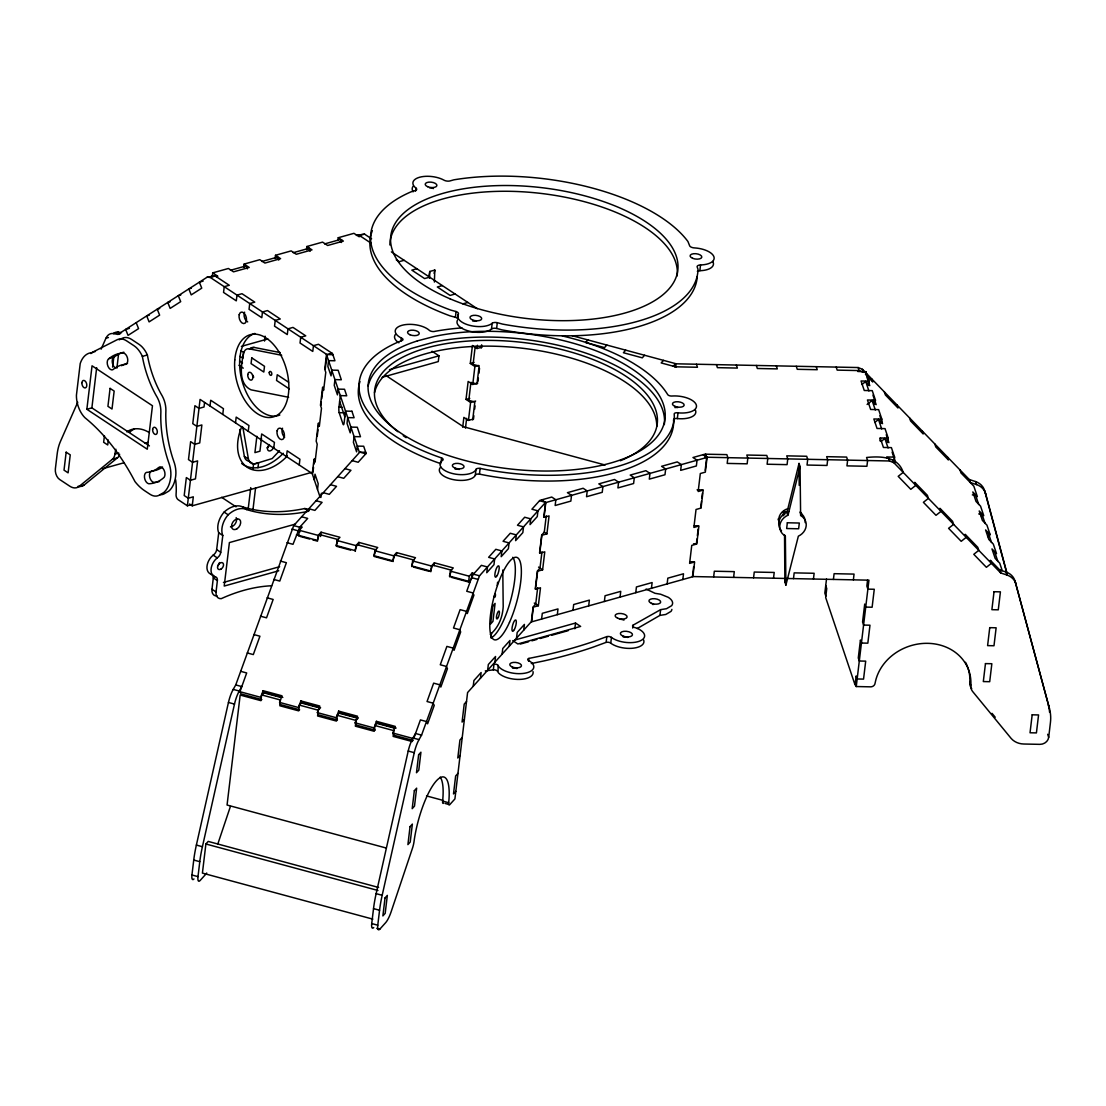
<?xml version="1.0" encoding="UTF-8"?>
<svg xmlns="http://www.w3.org/2000/svg" width="1106" height="1106" viewBox="0 0 1106 1106"><rect width="100%" height="100%" fill="white"/><g stroke="black" fill="none" stroke-linecap="round" stroke-linejoin="round"><path stroke-width="1.5" d="M429.543 278.325L429.792 271.468L434.81 270.058L434.382 282.058M443.672 803.067A4.065 1.106 -74.9 0 1 442.649 801.076L442.704 800.385A48.816 13.286 -74.9 0 0 440.188 777.117M537.668 587.701L535.719 604.042L533.12 606.931L531.364 621.655L467.589 692.55L454.912 798.933L449.713 804.698A4.065 1.106 -74.9 0 1 448.69 802.721L448.76 802.016A48.816 13.286 -74.9 0 0 436.262 780.988A48.816 13.286 -74.9 0 0 414.183 840.449L414.086 841.21A11.378 3.097 -74.9 0 1 412.358 848.565L391.012 912.146A18.29 4.977 -74.9 0 1 385.579 922.75L379.8 929.178L376.773 928.363M971.718 688.596A11.378 9.899 -18.6 0 1 969.768 682.278L969.851 681.517A48.816 42.47 -18.6 0 0 965.524 662.287M1016.055 584.148A16.631 14.461 -18.6 0 0 1006.889 574.996L1000.723 572.963L999.7 569.922L1005.866 571.954A16.631 14.461 -18.6 0 1 1015.045 581.12L1049.428 708.448A47.364 41.212 -18.6 0 1 1050.451 722.384L1048.695 737.329A8.129 7.078 -18.6 0 1 1039.861 744.352L1023.852 744.02A18.29 15.913 -18.6 0 1 1011.188 738.476L972.741 691.637A11.378 9.899 -18.6 0 1 970.792 685.319L970.874 684.559A48.816 42.47 -18.6 0 0 927.837 643.333A48.816 42.47 -18.6 0 0 875.219 682.596L875.053 683.328A4.065 3.539 -18.6 0 1 870.629 686.84L856.251 686.536L855.242 683.508M217.122 595.982A9.705 6.401 -56.5 0 1 211.979 589.263L213.306 577.913A5.627 3.705 -56.5 0 0 212.324 574.65M271.62 585.765A180.43 118.992 -56.5 0 0 221.2 598.678A9.705 6.401 -56.5 0 1 216.057 591.959L217.384 580.609A5.627 3.705 -56.5 0 0 214.979 576.738L210.209 573.834A12.194 8.046 -56.5 0 1 211.149 557.078L213.14 555.143A5.654 3.733 -56.5 0 0 216.665 549.599L218.712 532.802A18.29 12.069 -56.5 0 1 223.841 512.382L224.103 512.106A22.535 14.862 -56.5 0 1 242.656 506.907L247.136 508.193A216.97 143.089 -56.5 0 0 304.648 508.539A17.862 11.779 -56.5 0 1 309.39 510.267M86.862 409.275L92.047 365.796L152.462 405.75L147.278 449.23L86.862 409.275L91.881 407.879L149.421 445.925M91.881 407.879L96.664 367.731M104.434 435.736L103.646 442.276L107.724 444.971L108.319 440.064M112.605 367.123L113.78 357.321M116.89 368.187L118.439 355.123M212.393 275.74L212.725 272.864L228.417 268.481L233.518 271.841L249.209 267.458L244.108 264.085L243.762 266.961M192.403 504.391L187.384 505.801L200.075 399.418L312.749 473.935M311.698 472.373L192.237 505.815L193.315 496.829L188.283 498.239L184.204 495.543L186.347 477.571L190.426 480.267L195.458 478.87L197.601 460.898L192.568 462.308L188.49 459.598L190.633 441.64L194.711 444.335L199.73 442.925L201.873 424.953L196.854 426.363L192.776 423.667L194.919 405.695L198.997 408.39L204.016 406.994L204.555 402.501M210.016 405.999L210.693 400.248L223.44 408.681L222.762 414.432M235.509 422.851L236.186 417.1L248.933 425.534L248.256 431.285M193.979 878.966A8.129 2.212 -74.9 0 1 191.946 874.998L193.744 860.039A47.364 12.885 -74.9 0 1 196.37 845.081L228.444 702.462A16.631 4.521 -74.9 0 1 233.214 689.397L235.744 684.932L293.698 525.599L359.782 452.133L365.823 453.764M206.725 873.021A18.29 4.977 -74.9 0 1 205.813 874.169L200.02 880.611A8.129 2.212 -74.9 0 1 197.988 876.629L199.785 861.685A47.364 12.885 -74.9 0 1 202.412 846.712L234.486 704.093A16.631 4.521 -74.9 0 1 239.255 691.029L241.799 686.563L235.744 684.932M264.5 341.063L265.081 336.169M275.145 258.168L275.491 255.292L291.182 250.896L296.284 254.269L311.975 249.873L306.874 246.514L306.528 249.375M378.625 887.468L208.204 841.417L205.896 843.989L202.412 873.09L372.846 919.141M248.145 509.41L250.744 487.608M252.942 469.151L253.551 464.119L249.472 461.423M256.869 436.276L254.919 452.617L259.938 451.207L261.5 438.142M261.002 439.718L261.68 433.967L274.426 442.386L273.749 448.137M252.97 509.686L255.569 487.87M257.961 467.741L258.569 462.709L253.551 464.119M286.495 456.571L287.173 450.819L299.92 459.253L299.242 465.004M282.818 697.457L263.933 692.342L261.624 694.914L260.947 700.665L240.168 695.052L227.062 805.03L385.897 847.943M298.634 536.051L299.311 530.299L302.201 527.092L300.307 526.58L299.629 532.332M280.343 701.453L279.832 705.766L298.717 710.868L299.394 705.116L301.703 702.559L320.588 707.66L318.279 710.218L317.588 715.969L336.473 721.071L337.164 715.319L339.473 712.762L358.358 717.863L356.049 720.435L355.358 726.172L374.243 731.287L374.934 725.536L377.243 722.965L396.128 728.066M337.911 240.596L338.256 237.721L353.934 233.325L359.035 236.698L360.611 236.255M332.892 354.68L326.505 354.556L324.749 369.293L325.772 372.335L323.629 390.294L322.606 387.252L320.464 405.225L321.487 408.266L319.344 426.239L318.321 423.197L316.178 441.17L317.201 444.211L315.058 462.17L314.035 459.142L312.279 473.866L320.173 497.354M312.943 472.303L313.537 467.382M313.924 464.105L314.505 459.197M317.228 436.331L318.016 429.792M318.404 426.529L318.791 423.266M320.934 405.294L321.321 402.031M321.722 398.754L323.076 387.321M325.219 369.349L326.975 354.625L210.223 277.412L207.14 277.191L117.858 334.399L113.545 333.597A16.631 9.94 74.4 0 0 105.941 338.229L101.116 349.15M314.325 479.949L315.003 474.198L318.196 483.695L317.519 489.446M320.878 497.506L321.39 493.193M350.561 550.083L336.39 546.253L337.081 540.502L339.971 537.295L321.086 532.193L318.196 535.401L317.519 541.152L312.791 539.88M320.574 536.507L321.086 532.193M351.929 411.28L345.514 411.073L344.146 422.561A4.065 0.76 -88.8 0 1 343.067 424.262L339.169 412.662A4.037 0.76 -88.8 0 1 338.961 407.215L340.302 395.575L346.731 395.81L344.519 389.257L338.132 389.118L337.441 394.87L334.247 385.372L334.938 379.621L341.325 379.759L338.132 370.261L331.745 370.137L331.053 375.874L327.86 366.39L328.551 360.639L334.938 360.763L332.505 353.547L318.487 344.284L313.468 345.68L312.777 351.432L300.03 343.012L300.721 337.261L305.74 335.851L292.993 327.417L287.975 328.828L287.284 334.579L274.537 326.146L275.228 320.394L280.247 318.998L267.5 310.565L262.481 311.975L261.79 317.712L249.044 309.293L249.735 303.542L254.753 302.132L242.007 293.712L236.988 295.108L236.297 300.86L223.55 292.426L224.242 286.689L229.26 285.279L215.241 276.002L207.14 277.191M355.275 551.355L355.966 545.604L358.856 542.396L377.74 547.511L374.851 550.719L374.16 556.456L391.469 561.143M358.51 545.272L358.856 542.396M415.621 190.965L415.967 188.089A18.29 8.336 6.8 0 1 419.603 177.25A18.29 8.336 6.8 0 1 444.018 180.181A4.562 2.074 6.8 0 0 449.672 181.011L453.902 179.822A164.642 75.001 6.8 0 1 687.96 241.55L689.743 246.016A4.562 2.074 6.8 0 0 694.845 247.938A18.29 8.336 6.8 0 1 713.923 256.786A18.29 8.336 6.8 0 1 700.527 264.956A4.631 2.115 6.8 0 0 697.112 266.74L698.01 269.366A164.642 75.001 6.8 0 1 502.539 324.099L497.299 322.675A4.452 2.032 6.8 0 0 492.198 323.27A18.29 8.336 6.8 0 1 469.359 325.261A18.29 8.336 6.8 0 1 458.326 314.159A4.604 2.101 6.8 0 0 456.087 311.533L450.861 310.136A164.642 75.001 6.8 0 1 411.073 191.822L415.441 190.605A4.452 2.032 6.8 0 0 415.967 188.089L415.967 188.089M401.119 340.966L401.132 337.938A18.29 8.336 6.8 0 1 401.948 325.316A18.29 8.336 6.8 0 1 429.087 330.127L429.294 330.321A3.774 1.714 6.8 0 0 434.091 331.524L435.515 331.233A158.559 72.236 6.8 0 1 461.99 327.888M393.045 561.572L393.736 555.82L396.625 552.613L415.51 557.714L412.621 560.922L411.93 566.673M396.28 555.489L396.625 552.613M432.017 351.238L438.958 355.828L438.28 361.579L382.164 377.298M373.745 927.547A8.129 2.212 -74.9 0 1 371.727 923.565L373.524 908.62A47.364 12.885 -74.9 0 1 376.137 893.662L408.211 751.043A16.631 4.521 -74.9 0 1 412.98 737.978L415.524 733.499L421.566 735.131L479.506 575.797L545.59 502.345L539.548 500.714M379.8 929.178A8.129 2.212 -74.9 0 1 377.768 925.197L379.565 910.252A47.364 12.885 -74.9 0 1 382.178 895.293L414.266 752.674A16.631 4.521 -74.9 0 1 419.022 739.61L421.566 735.131M457.732 318.984A4.604 2.101 6.8 0 0 455.409 317.284L456.087 311.533M457.815 318.473L458.326 314.159M441.073 462.28L441.584 457.967L435.64 455.852A158.559 72.236 6.8 0 1 394.801 435.792L390.031 432.529A158.559 72.236 6.8 0 1 399.75 341.395L402.086 340.496A3.332 1.521 6.8 0 0 401.464 338.09M430.815 571.774L431.506 566.023L434.382 562.816L453.266 567.917L450.391 571.125L449.7 576.876M434.05 565.691L434.382 562.816M462.709 427.192L463.87 417.377L468.46 420.404L473.492 418.994L473.88 415.732M475.635 401.036L470.603 402.432L466.013 399.404L468.156 381.432L472.746 384.473L477.778 383.063M478.663 365.45L474.889 366.501L470.299 363.459L472.442 345.501L477.032 348.528L482.05 347.118M465.474 428.146L466.649 418.317M475.221 346.441L473.078 364.413L479.119 366.045L476.976 384.017L470.935 382.386L468.792 400.344L474.833 401.99L472.691 419.948M468.46 420.404L470.603 402.432M472.746 384.473L474.889 366.501M477.032 348.528L477.419 345.266M481.262 348.072L481.649 344.809M474.654 409.192L475.041 405.93M477.972 381.432L478.359 378.155M478.939 373.261L479.52 368.353M457.372 320.394A18.29 8.336 6.8 0 0 469.193 331.15A18.29 8.336 6.8 0 0 491.465 329.063L492.198 323.27M440.713 467.078A18.29 8.336 6.8 0 0 452.064 479.354A18.29 8.336 6.8 0 0 475.29 475.331L475.995 469.4A3.857 1.756 6.8 0 1 480.142 468.377L485.949 469.525A158.559 72.236 6.8 0 0 674.314 415.994L674.204 414.017A3.318 1.507 6.8 0 1 678.019 412.828L678.448 412.87A18.29 8.336 6.8 0 0 696.268 404.851A18.29 8.336 6.8 0 0 672.794 395.976L672.393 396.003A3.359 1.535 6.8 0 1 667.72 394.621L667.499 394.261A158.559 72.236 6.8 0 0 638.48 366.542L633.42 363.362A158.559 72.236 6.8 0 0 562.332 335.947M491.52 329.021L491.465 329.063A4.452 2.032 6.8 0 1 496.622 328.427L497.299 322.675M475.317 475.151A3.857 1.756 6.8 0 1 479.451 474.128L480.142 468.377M451.276 577.304L468.585 581.977L469.276 576.226L472.151 573.019L474.045 573.53M472.151 573.019L471.474 578.77L468.585 581.977M473.216 686.301L473.907 680.549L481.124 672.531L480.433 678.282M490.981 637.913L491.576 632.881M497.23 585.447L497.617 582.185M487.649 670.264L488.327 664.512L495.543 656.494L494.866 662.245M485.285 670.9L493.317 669.849L494.009 664.098A3.111 1.424 6.8 0 1 498.129 665.48L498.737 666.642A18.29 8.336 6.8 0 0 524.534 673.264A18.29 8.336 6.8 0 0 530.189 661.471L528.599 660.559A3.194 1.452 6.8 0 1 528.917 658.416L544.373 655.236A410.727 187.108 6.8 0 0 593.881 641.369L606.821 636.614A3.235 1.465 6.8 0 1 611.452 637.388L612.765 638.342A18.29 8.336 6.8 0 0 640.125 640.899A18.29 8.336 6.8 0 0 636.503 628.056L634.305 627.406A3.166 1.452 6.8 0 1 633.061 625.18L660.628 609.641L666.489 608.715L671.646 605.673A17.89 8.143 6.8 0 0 668.245 597.309L660.614 594.226L655.015 593.3A410.727 187.108 6.8 0 0 646.056 589.056M533.009 671.577A18.29 8.336 6.8 0 1 519.447 679.416A18.29 8.336 6.8 0 1 498.046 672.393L498.129 665.48M502.083 654.227L502.76 648.475L509.977 640.457L509.285 646.194M516.502 638.176L517.193 632.425L524.41 624.406L523.719 630.157M535.263 588.959L537.405 570.986L540.005 568.097L541.954 551.77M539.548 553.014L541.691 535.055L544.29 532.166L546.24 515.825M543.834 517.083L545.59 502.345M541.719 499.871L545.797 502.566L544.041 517.304L549.06 515.894L546.917 533.866L541.899 535.263L539.756 553.235L544.774 551.825L542.631 569.797L537.613 571.208L535.47 589.18L540.488 587.77L538.346 605.742L533.327 607.139L531.571 621.876L692.868 576.71L694.623 561.972L689.605 563.383L691.748 545.41L696.766 544.014L698.909 526.041L693.891 527.438L696.033 509.479L701.052 508.069L703.195 490.096L698.176 491.506L700.319 473.534L705.338 472.124L707.093 457.4L703.015 454.704M528.571 661.291L528.917 658.416M541.608 619.07L542.299 613.318L557.991 608.922L557.3 614.673M572.991 610.277L573.682 604.526L589.374 600.129L588.682 605.881M574.83 628.789L575.521 623.037L514.414 640.153M604.374 601.498L605.065 595.747L620.743 591.351L620.065 597.102M531.322 663.531L543.682 660.987A410.727 187.108 6.8 0 0 593.203 647.121L606.143 642.365L606.821 636.614M643.581 639.862A18.29 8.336 6.8 0 1 633.821 648.116A18.29 8.336 6.8 0 1 612.088 644.093L610.761 643.139L611.452 637.388M635.756 592.705L636.434 586.954L652.125 582.558L651.448 588.309M632.715 628.056L633.061 625.18M674.895 367.054L675.282 363.791L858.132 367.538L862.445 369.307L969.285 479.52L970.308 482.548L976.487 484.58A16.631 14.461 -18.6 0 1 985.653 493.746L1007.013 573.295M674.024 418.967A3.318 1.507 6.8 0 1 677.342 418.58L678.019 412.828M697.347 271.246A4.631 2.115 6.8 0 1 699.849 270.707L700.527 264.956M637.236 628.526L659.936 615.392L660.628 609.641M667.139 583.913L667.817 578.162L683.508 573.779L682.817 579.53M705.296 457.469L705.697 454.193L706.72 457.234L705.158 470.327M693.656 566.714L692.48 576.544L868.943 580.166L856.251 686.536M696.974 538.94L696.379 543.834L693.517 543.779M697.361 535.677L698.135 529.138M700.665 507.903L701.453 501.364M701.84 498.101L702.421 493.193M713.647 576.973L714.324 571.221L734.287 571.636L733.61 577.387M753.573 577.802L754.251 572.051L774.214 572.452L773.523 578.203M783.062 515.894L783.573 511.58L788.702 511.677M793.486 578.618L794.177 572.867L814.14 573.281L813.449 579.019M826.514 579.005L824.827 593.092L825.85 596.134M833.412 579.433L834.104 573.682L854.053 574.097L853.376 579.848M865.514 374.533L865.86 371.657L857.869 371.492L857.551 370.538M868.542 385.469L869.053 381.155L865.86 371.657M874.929 404.45L875.44 400.137L872.247 390.653L864.256 390.487L861.062 380.989L869.053 381.155M881.316 423.446L881.828 419.133L878.634 409.635L870.643 409.469L867.45 399.985L875.44 400.137M879.892 440.838L880.238 437.962L888.215 438.128L887.703 442.441M867.56 580.111L866.855 586.097L867.878 589.139L874.265 589.263L872.122 607.235L865.735 607.097L864.712 604.07L862.569 622.028L863.592 625.07L869.98 625.208L867.837 643.167L861.45 643.042L860.427 640.001L858.284 657.973L859.307 661.015L865.694 661.139L863.551 679.112L857.164 678.973L856.141 675.946L855.062 684.918L825.684 597.558L826.749 588.572L825.726 585.53M894.09 461.437L894.602 457.124L891.408 447.626L883.431 447.46L880.238 437.962M981.575 516.875L981.921 514L978.727 513.931M214.979 576.738L214.288 576.53A12.194 8.046 -56.5 0 1 215.228 559.774L217.218 557.853A5.654 3.733 -56.5 0 0 220.744 552.295L222.79 535.511A18.29 12.069 -56.5 0 1 227.919 515.078L228.182 514.802A22.535 14.862 -56.5 0 1 246.735 509.603L251.214 510.889A216.97 143.089 -56.5 0 0 308.74 511.235M475.995 469.4L475.981 469.58A18.29 8.336 6.8 0 1 451.704 473.327A18.29 8.336 6.8 0 1 442.372 460.497L442.607 460.345A3.76 1.714 6.8 0 0 441.584 457.967M77.738 402.211L60.54 441.225A47.364 28.327 74.4 0 0 57.166 453.999L55.369 468.903A8.129 4.866 74.4 0 0 59.613 479.465L69.83 486.225A18.29 10.936 74.4 0 0 78.941 486.571L112.466 459.184A11.378 6.802 74.4 0 0 114.941 454.054L115.038 453.308A48.816 29.185 74.4 0 1 115.909 449.243M428.741 276.417L429.792 271.468M434.119 273.362L434.81 270.058M785.91 585.074L785.357 536.009A13.41 11.668 -18.6 0 1 779.799 525.613A13.41 11.668 -18.6 0 1 787.624 515.368L787.016 512.147L799.03 463.442L800.053 466.483L800.62 515.548A13.41 11.668 -18.6 0 1 806.177 525.958A13.41 11.668 -18.6 0 1 798.352 536.189L785.91 585.074L784.887 582.046L784.527 534.765M788.039 515.189L800.053 466.483M784.887 582.046L785.689 578.797M217.813 844.002L230.394 806.509M261.859 699.573L241.094 693.96L239.947 691.706L246.693 672.96L240.652 671.328M301.634 516.765L307.675 518.41L299.74 527.23L293.007 544.318L286.966 542.687M299.629 709.775L280.744 704.674L279.597 702.421L281.975 695.798L263.09 690.697L260.712 697.319L239.947 691.706M263.408 693.821L263.933 692.342M337.689 541.069L336.1 545.479L354.985 550.581L357.1 544.705L375.985 549.806M413.215 740.467L394.054 735.283L392.893 733.043L395.284 726.421L376.399 721.319L374.022 727.928L375.169 730.181L356.284 725.08L355.137 722.826L357.515 716.218L338.63 711.117L336.252 717.725L337.399 719.978L318.514 714.877L317.367 712.623L319.745 706.015L300.86 700.914L298.482 707.522L279.597 702.421M375.459 551.272L373.869 555.682L392.754 560.797L394.87 554.908L413.755 560.009L411.639 565.899L430.524 571L432.64 565.111L451.525 570.212L449.409 576.102L470.174 581.715M1000.889 571.152L990.368 560.3L991.391 563.341L986.386 567.309L973.792 554.313L978.796 550.346L977.773 547.304L965.179 534.309L966.202 537.35L961.197 541.318L948.589 528.322L953.593 524.355L952.57 521.313L939.976 508.318L940.999 511.359L935.994 515.327L923.399 502.331L928.39 498.364L927.381 495.322L914.773 482.327L915.796 485.368L910.791 489.336L898.196 476.34L903.201 472.373C898.086 456.363 880.473 456.073 866.579 457.483L867.602 460.525L866.91 466.276L846.947 465.875L847.638 460.124L846.615 457.082L826.652 456.667L827.675 459.709L826.998 465.46L807.034 465.045L807.712 459.294L806.689 456.266L786.739 455.852L787.762 458.893L787.071 464.644L767.108 464.23L767.799 458.478L766.776 455.437L746.813 455.036L747.836 458.078L747.144 463.815L727.181 463.414L727.872 457.663L726.849 454.621L704.895 454.179L692.978 457.511L697.057 460.207L696.365 465.958L680.674 470.354L681.365 464.603L677.287 461.907L661.595 466.303L665.674 468.999L664.983 474.75L649.291 479.133L649.982 473.396L645.904 470.686L630.213 475.082L634.291 477.778L633.6 483.529L617.908 487.926L618.6 482.175L614.521 479.479L598.83 483.875L602.908 486.571L602.231 492.322L586.539 496.718L587.217 490.967L583.139 488.271L567.447 492.654L571.525 495.364L570.848 501.101L555.157 505.497L555.834 499.746L551.756 497.05L539.839 500.396L531.903 509.216L537.945 510.848L537.267 516.599L530.05 524.617L530.728 518.866L524.686 517.235L517.47 525.253L523.511 526.885L522.834 532.636L515.617 540.654L516.308 534.903L510.267 533.272L503.05 541.29L509.092 542.922L508.401 548.673L501.184 556.691L501.875 550.94L495.834 549.309L488.617 557.327L494.659 558.959L493.967 564.71L486.764 572.728L487.442 566.977L481.4 565.346L473.465 574.166L471.64 577.664L466.732 591.268L472.774 592.899L473.921 595.152L467.313 613.526L466.165 611.272L460.124 609.641L453.501 628.014L459.543 629.66L460.69 631.899L454.082 650.287L452.935 648.033L446.893 646.402L440.271 664.775L446.312 666.406L447.46 668.66L440.838 687.033L439.69 684.78L433.649 683.149L427.04 701.522L433.082 703.167L434.229 705.407L427.607 723.794L426.46 721.541L420.418 719.909L413.672 738.656L392.893 733.043M279.5 450.723L272.187 458.548L255.79 463.594A11.074 7.313 -56.5 0 1 248.435 459.087L244.357 456.377L239.656 429.529M587.936 339.957L585.627 342.514L604.512 347.616L606.821 345.058M625.706 350.16L623.397 352.731L642.282 357.832L644.591 355.261M663.476 360.362L661.167 362.934L675.503 366.805L697.471 367.261L696.448 364.22M673.25 366.197L675.559 363.625L572.203 335.699M490.29 634.402C498.571 627.517 502.691 617.01 503.202 606.461L502.788 570.005M466.525 701.522L464.216 704.093L462.073 722.052L464.382 719.494M462.239 737.467L459.93 740.025L457.787 757.997L460.096 755.426M457.953 773.398L455.644 775.97L453.501 793.928L455.81 791.371M78.941 486.571L83.959 485.161L117.499 457.773A11.378 6.802 74.4 0 0 119.628 454.248M861.975 384.473L865.722 381.501L869.758 385.648L866.745 376.704M867.104 404.464L872.109 400.483L876.146 404.644L872.952 395.146M874.749 422.464L878.496 419.478L882.533 423.639L879.864 415.732M881.136 441.46L884.883 438.474L888.92 442.635L886.252 434.713M987.63 536.604L990.133 534.627L986.939 525.129L982.405 520.442L979.211 510.958L983.746 515.631L980.552 506.133L976.017 501.46L972.824 491.963L977.358 496.635L973.833 486.198L960.99 472.939L959.967 469.898M209.559 277.44L212.158 275.781M243.914 267.32L246.154 265.882L247.357 268.869M275.297 258.528L277.537 257.09L278.74 260.076M306.666 249.749L308.92 248.311L310.122 251.297M340.081 241.855L342.335 240.417M119.199 339.846L122.199 338.312A21.498 12.857 74.4 0 1 131.655 339.473L139.052 344.367A21.36 12.774 74.4 0 1 147.388 354.971A78.001 46.646 74.4 0 0 160.702 393.28L162.361 396.183A18.526 11.074 74.4 0 1 165.9 410.367L165.789 414.432A89.862 53.738 74.4 0 0 172.619 457.829L173.711 461.064A20.599 12.318 74.4 0 1 175.743 475.746A32.171 19.231 74.4 0 1 168.734 491.161L164.352 493.705A20.309 12.152 74.4 0 1 159.872 494.686M787.016 512.147L786.601 512.341A13.41 11.668 -18.6 0 0 781.513 530.797M244.108 264.085L259.799 259.689L264.901 263.062L280.592 258.666L275.491 255.292M306.874 246.514L322.565 242.117L327.653 245.491L343.344 241.094L338.256 237.721M230.463 270.279L246.154 265.882M261.846 261.486L277.537 257.09M293.228 252.693L308.92 248.311M324.611 243.914L340.302 239.518L341.491 242.504M210.223 277.412L215.241 276.002M364.607 234.182L356.505 235.357L364.607 234.182L371.616 238.813M216.264 276.68L217.827 276.237L212.725 272.864M203.103 281.131L199.343 282.182L201.748 288.154L191.214 294.901L188.822 288.929L191.324 288.224M180.803 294.97L178.287 295.675L180.693 301.648L170.158 308.394L167.753 302.422L170.269 301.717M159.734 308.463L157.232 309.168L159.623 315.141L149.103 321.887L146.697 315.915L149.213 315.21M129.416 328.344L125.642 329.408L128.047 335.381L138.568 328.634L136.176 322.662M113.545 333.597L118.563 332.187L121.439 332.726M117.858 334.399L120.36 333.694M105.941 338.229L108.443 337.524M404.119 260.311L399.1 261.707L396.266 259.841M416.865 268.73L411.847 270.141L424.593 278.574L429.612 277.164M108.996 358.62A64.355 38.475 74.4 0 1 114.25 355.233A42.913 25.659 74.4 0 1 116.517 354.307A64.355 38.475 74.4 0 1 122.476 353.049A5.889 3.525 74.4 0 1 127.439 357.86L127.715 359.367A5.889 3.525 74.4 0 1 124.632 364.468A57.747 34.521 74.4 0 0 119.448 365.727L117.485 366.611A57.747 34.521 74.4 0 0 113.794 368.975L113.669 369.086A5.889 3.525 74.4 0 1 108.042 366.445A5.889 3.525 74.4 0 1 108.996 358.62L114.015 357.21A64.355 38.475 74.4 0 1 119.282 353.837A42.913 25.659 74.4 0 1 121.536 352.897A64.355 38.475 74.4 0 1 123.872 352.206M142.356 356.381A78.001 46.646 74.4 0 0 155.683 394.676L157.342 397.579A18.526 11.074 74.4 0 1 160.882 411.764L160.771 415.828A89.862 53.738 74.4 0 0 167.6 459.239L168.693 462.474A20.599 12.318 74.4 0 1 170.725 477.156A32.171 19.231 74.4 0 1 163.716 492.557L159.333 495.115A20.309 12.152 74.4 0 1 149.96 494.244L144.499 490.622A44.074 26.364 74.4 0 1 134.973 481.58A173.393 103.688 74.4 0 0 84.913 417.695A21.194 12.678 74.4 0 1 76.425 395.229L80.213 363.556A29.765 17.807 74.4 0 1 91.66 352.69L117.181 339.722A21.498 12.857 74.4 0 1 126.637 340.883L134.033 345.763A21.36 12.774 74.4 0 1 142.356 356.381L147.388 354.971M442.359 285.597L437.34 286.993L450.087 295.426L455.105 294.016M241.398 346.358L267.804 338.961M288.638 397.275L251.048 389.837C238.149 383.727 241.108 366.169 243.196 355.012A11.157 6.664 74.4 0 1 249.154 348.832L254.173 347.436L280.205 352.579M462.833 303.86L467.852 302.45M326.975 354.625L331.994 353.215M389.45 369.694L438.958 355.828M144.858 443.257L148.176 442.331M114.941 454.054L118.715 453.004M112.466 459.184L117.499 457.773M470.299 363.459L474.073 362.409M102.305 468.833L123.872 462.792M466.013 399.404L469.787 398.354M295.509 524.064L229.398 542.576L224.214 586.056L278.753 570.793M223.44 582.433L279.624 566.701M545.797 502.566L707.093 457.4M520.332 644.051L528.585 641.743M531.889 640.816L536.852 639.42M540.157 638.494L548.41 636.185M551.714 635.259L568.235 630.641M659.936 615.392L665.798 614.466L670.955 611.424A17.89 8.143 6.8 0 0 671.881 609.42M862.445 369.307L863.468 372.349L859.155 370.579L837.201 370.123L836.177 367.081M338.961 407.215L342.155 407.285M881.828 419.133L873.851 418.967L877.044 428.464L885.021 428.63L888.215 438.128M339.169 412.662L343.966 412.759M894.602 457.124L886.625 456.958L886.943 457.912M706.72 457.234L889.556 460.981L893.869 462.75L1000.723 572.963M365.727 452.313L359.339 452.174L326.505 354.556M972.34 494.935L975.533 495.004L978.727 504.502M697.07 489.82L702.808 489.93M694.222 525.779L698.522 525.875M689.937 561.724L694.236 561.807M677.342 418.58L677.771 418.621A18.29 8.336 6.8 0 0 695.107 409.552M249.154 348.832L281.698 355.275M479.451 474.128L485.271 475.276A158.559 72.236 6.8 0 0 673.637 421.732L673.526 419.768M455.409 317.284L450.17 315.887A164.642 75.001 6.8 0 1 370.952 234.928M605.134 465.018L463.317 426.695L385.565 375.28M352.137 460.635L358.178 462.267L366.114 453.446L363.68 446.23L357.293 446.105L356.602 451.856L353.408 442.359L354.1 436.607L360.487 436.732L357.293 427.234L350.906 427.11L350.215 432.861L347.021 423.363L347.713 417.612L354.1 417.736L351.902 411.197M344.92 468.654L350.961 470.285L343.745 478.304L337.703 476.672M330.487 484.691L336.528 486.322L329.312 494.341L323.27 492.709M316.053 500.728L322.095 502.359L314.892 510.391L308.837 508.746M293.698 525.599L299.74 527.23M473.465 574.166L479.506 575.797M338.215 539.604L319.33 534.502L317.215 540.378L296.449 534.765M299.311 530.299L318.196 535.401M337.081 540.502L355.966 545.604M374.851 550.719L393.736 555.82M412.621 560.922L431.506 566.023M450.391 571.125L469.276 576.226M291.86 529.097L297.901 530.728M471.64 577.664L477.681 579.295M300.196 536.479L309.639 539.023M413.506 567.088L429.239 571.346M280.343 561.06L286.385 562.705L279.777 581.079L273.735 579.447M267.113 597.821L273.154 599.452L266.532 617.825L260.491 616.194M253.882 634.567L259.924 636.213L253.302 654.586L247.26 652.955M265.813 693.379L279.984 697.209M317.74 707.411L302.007 703.153L300.86 700.914M357.086 718.043L339.777 713.37L338.63 711.117M394.856 728.246L377.547 723.573L376.399 721.319M261.624 694.914L280.509 700.015M299.394 705.116L318.279 710.218M337.164 715.319L356.049 720.435M374.934 725.536L393.819 730.637L393.128 736.389L412.303 741.559M233.214 689.397L239.255 691.029M412.98 737.978L419.022 739.61M317.367 712.623L336.252 717.725M355.137 722.826L374.022 727.928M228.444 702.462L234.486 704.093M408.211 751.043L414.266 752.674M426.529 795.919L443.077 800.398M442.649 801.076L448.69 802.721M445.179 803.481L448.207 804.297M205.896 843.989L377.962 890.482M196.37 845.081L202.412 846.712M376.137 893.662L382.178 895.293M193.744 860.039L199.785 861.685M373.524 908.62L379.565 910.252M191.946 874.998L197.988 876.629M371.727 923.565L377.768 925.197M496.622 328.427L501.861 329.851A164.642 75.001 6.8 0 0 697.25 276.583M969.285 479.52L975.464 481.552A16.631 14.461 -18.6 0 1 984.63 490.705L985.653 493.746M440.907 463.718L434.948 461.603A158.559 72.236 6.8 0 1 394.109 441.543L389.353 438.28A158.559 72.236 6.8 0 1 358.8 386.201M391.372 251.878L477.308 308.698M359.588 235.578L371.008 243.14M544.193 532.069L546.917 533.866M240.735 350.574L243.596 352.468L242.905 358.22L240.057 356.326M288.569 382.206L277.247 374.727L276.555 380.464L289.302 388.897M239.643 361.04L242.518 362.934M238.937 365.298L243.251 368.146M538.553 567.101L542.631 569.797M575.521 623.037L580.622 626.411L517.857 643.982L512.755 640.609M534.267 603.047L538.346 605.742M304.648 508.539L307.371 510.336M242.656 506.907L246.735 509.603M221.642 497.313L236.034 506.825M224.103 512.106L228.182 514.802M189.513 504.018L192.237 505.815M187.384 505.801L178.204 499.732A4.065 2.433 74.4 0 1 176.089 494.451L176.117 493.691A48.816 29.185 74.4 0 0 175.647 479.755M218.712 532.802L222.79 535.511M216.665 549.599L220.744 552.295M213.14 555.143L217.218 557.853M213.306 577.913L217.384 580.609M211.979 589.263L216.057 591.959M866.233 375.21L872.786 381.971L871.763 378.929M990.133 534.627L985.598 529.94L988.792 539.438L993.326 544.124L996.52 553.622L991.985 548.935L995.179 558.433L999.713 563.106L1002.216 570.572M992.013 713.329L995.22 717.227M263.09 690.697L264.237 692.95M975.464 481.552L976.487 484.58M1005.866 571.954L1006.889 574.996M1015.045 581.12L1049.428 708.448M981.921 514L985.114 523.484M988.308 532.981L991.501 542.479M994.695 551.977L997.889 561.475M1047.686 734.287L1048.695 737.329M947.372 456.902L948.395 459.944L935.787 446.948L934.764 443.907M922.169 430.911L923.192 433.953L910.584 420.957L909.574 417.916M896.966 404.92L897.989 407.962L885.394 394.966L884.371 391.925M969.768 682.278L970.792 685.319M892.113 452.133L895.625 462.571M892.846 459.723L893.869 462.75M865.722 381.501L868.915 390.999M872.109 400.483L875.302 409.98M878.496 419.478L881.689 428.976M884.883 438.474L888.077 447.971M858.132 367.538L859.155 370.579M888.533 457.939L889.556 460.981M816.214 366.68L817.237 369.708L797.274 369.307L796.251 366.266M776.288 365.851L777.311 368.892L757.347 368.492L756.324 365.45M736.361 365.035L737.384 368.077L717.421 367.662L716.412 364.634M783.615 511.705L784.679 514.871M675.282 363.791L676.305 366.819M339.611 401.326L344.851 416.907M984.63 490.705L1006.875 573.572M242.85 427.179L248.435 459.087M799.03 463.442L799.209 485.396M115.107 367.786A5.889 3.525 74.4 0 1 112.273 362.091A5.889 3.525 74.4 0 1 114.015 357.21M121.549 365.713A57.747 34.521 74.4 0 1 122.503 365.201L124.466 364.316A57.747 34.521 74.4 0 1 127.536 363.404M159.554 481.442A64.355 38.475 74.4 0 1 154.743 482.313A5.889 3.525 74.4 0 1 149.78 477.502L149.504 475.995A5.889 3.525 74.4 0 1 152.587 470.907A57.747 34.521 74.4 0 0 157.771 469.635L159.734 468.764A57.747 34.521 74.4 0 0 162.541 467.064M90.83 353.561A29.765 17.807 74.4 0 1 95.434 351.445M210.9 574.042A5.627 3.705 -56.5 0 1 211.675 574.235M236.172 517.649A5.889 3.885 -56.5 0 1 235.426 523.456A5.889 3.885 -56.5 0 1 230.477 526.926M219.43 562.539A3.857 2.544 -56.5 0 1 217.592 565.913M273.569 447.363A4.065 2.682 -56.5 0 1 268.399 450.667A4.065 2.682 -56.5 0 1 269.449 444.598M249.113 461.161A11.074 7.313 -56.5 0 1 244.357 456.377M269.062 445.621A4.065 2.682 -56.5 0 1 266.961 447.819M800.122 512.811A13.41 11.668 -18.6 0 1 805.182 522.626M250.246 348.708A11.157 6.664 74.4 0 1 254.173 347.436M253.744 377.174A4.065 2.433 74.4 0 1 252.928 375.266M374.519 392.699A142.301 64.825 6.8 0 1 522.917 348.293A142.301 64.825 6.8 0 1 656.77 426.322M455.133 469.179A5.889 2.682 6.8 0 1 459.336 469.469M674.881 407.589A5.889 2.682 6.8 0 1 677.84 407.547M397.911 431.741A142.301 64.825 6.8 0 1 428.534 347.422A142.301 64.825 6.8 0 1 619.706 372.363A142.301 64.825 6.8 0 1 620.328 460.76M406.123 437.672A142.301 64.825 6.8 0 1 403.261 435.723M606.143 642.365A3.235 1.465 6.8 0 1 610.761 643.139M493.317 669.849A3.111 1.424 6.8 0 1 497.437 671.231M619.484 619.208A6.028 2.751 6.8 0 1 623.95 620.107M623.259 637.056A6.097 2.779 6.8 0 1 627.904 637.429M512.548 668.176A5.889 2.682 6.8 0 1 517.027 668.536M652.457 604.429A5.889 2.682 6.8 0 1 653.591 604.429M779.108 522.101A12 10.438 -18.6 0 1 787.845 508.691M800.191 511.815A12 10.438 -18.6 0 1 801.988 514.912M1048.405 705.407A47.364 41.212 -18.6 0 1 1049.58 712.292M779.108 521.41A12 10.438 -18.6 0 1 778.085 519.06M287.366 455.976A42.692 28.148 -56.5 0 1 247.44 467.409A42.692 28.148 -56.5 0 1 241.827 426.474M283.288 453.28A42.692 28.148 -56.5 0 1 241.689 463.483M512.783 557.286A42.692 11.613 -74.9 0 1 510.848 599.604A42.692 11.613 -74.9 0 1 491.258 637.761M279.846 415.013A42.692 25.521 74.4 0 1 242.656 382.966A42.692 25.521 74.4 0 1 254.864 333.445M247.675 321.901A5.889 3.525 74.4 0 1 244.606 312.169M284.643 437.312A5.889 3.525 74.4 0 1 282.542 428.216M113.517 333.404A16.631 9.94 74.4 0 1 118.563 332.187M83.959 485.161A18.29 10.936 74.4 0 1 78.07 486.281M129.43 432.363A48.816 29.185 74.4 0 1 134.434 428.976M126.817 431.852A48.816 29.185 74.4 0 1 149.351 432.598M413.215 191.753A18.29 8.336 6.8 0 1 413.202 186.195M712.762 261.486A18.29 8.336 6.8 0 1 699.849 270.707M429.543 187.826A5.889 2.682 6.8 0 1 433.414 188.559M389.879 244.979A144.54 65.848 6.8 0 1 537.848 193.066A144.54 65.848 6.8 0 1 677.135 275.947M472.787 321.113A5.889 2.682 6.8 0 1 476.437 321.279M371.353 233.504A164.642 75.001 6.8 0 1 372.321 230.684M398.893 342.805A18.29 8.336 6.8 0 1 395.547 334.261M368.16 385.939A149.407 68.06 6.8 0 1 411.418 348.431L434.022 342.1A149.407 68.06 6.8 0 1 626.535 371.616L631.277 374.63A149.407 68.06 6.8 0 1 664.319 424.593M359.021 385.04A158.559 72.236 6.8 0 1 359.975 381.598M494.285 596.521C495.612 599.964 496.082 589.332 494.285 596.521M66.166 452.188L64.024 470.147L68.102 472.856L70.245 454.884L66.166 452.188M110.075 388.372L107.932 406.331L112.01 409.026L114.153 391.068L110.075 388.372M251.753 357.86L251.062 363.611L263.809 372.045L264.5 366.293L251.753 357.86M385.026 897.948L382.883 915.92L385.192 913.349L387.335 895.39L385.026 897.948M410.05 826.652L407.907 844.611L410.215 842.053L412.358 824.081L410.05 826.652M414.335 790.707L412.192 808.68L414.501 806.108L416.644 788.149L414.335 790.707M418.621 754.776L416.478 772.735L418.787 770.177L420.93 752.204L418.621 754.776M492.778 605.977L490.635 623.95L492.944 621.378L495.087 603.42L492.778 605.977M787.334 522.779L786.656 528.53L798.629 528.779L799.32 523.027L787.334 522.779M985.46 663.6L983.317 681.572L989.704 681.697L991.847 663.724L985.46 663.6M989.746 627.655L987.603 645.628L993.99 645.752L996.133 627.793L989.746 627.655M994.031 591.724L991.888 609.683L998.276 609.821L1000.418 591.848L994.031 591.724M1032.175 714.808L1030.032 732.78L1036.419 732.905L1038.562 714.946L1032.175 714.808M158.531 467.686L158.421 467.797A57.747 34.521 74.4 0 1 154.716 470.174L152.752 471.045A57.747 34.521 74.4 0 1 147.568 472.303A5.889 3.525 74.4 0 0 144.485 477.405L144.762 478.912A5.889 3.525 74.4 0 0 149.725 483.723A64.355 38.475 74.4 0 0 155.683 482.465A42.913 25.659 74.4 0 0 157.951 481.539A64.355 38.475 74.4 0 0 163.204 478.151A5.889 3.525 74.4 0 0 164.158 470.327A5.889 3.525 74.4 0 0 158.531 467.686M417.404 340.869L412.096 342.68A149.407 68.06 6.8 0 0 396.86 430.386L401.312 433.455A149.407 68.06 6.8 0 0 610.332 463.124A149.407 68.06 6.8 0 0 631.955 368.879L627.226 365.879A149.407 68.06 6.8 0 0 434.699 336.348L417.404 340.869M152.628 429.543A3.705 2.212 74.4 0 0 155.932 434.437A3.705 2.212 74.4 0 0 156.347 428.603A3.705 2.212 74.4 0 0 152.628 429.543M81.913 382.662A3.857 2.309 74.4 0 0 85.273 387.916A3.857 2.309 74.4 0 0 85.853 381.929A3.857 2.309 74.4 0 0 81.913 382.662M236.933 528.82A5.889 3.885 -56.5 0 0 239.601 519.53A5.889 3.885 -56.5 0 0 231.776 524.451A5.889 3.885 -56.5 0 0 236.933 528.82M220.91 569.161A3.857 2.544 -56.5 0 0 222.928 563.078A3.857 2.544 -56.5 0 0 217.758 565.995A3.857 2.544 -56.5 0 0 220.91 569.161M498.281 617.314A4.065 1.106 -74.9 0 0 499.027 611.093A4.065 1.106 -74.9 0 0 496.483 616.609A4.065 1.106 -74.9 0 0 498.281 617.314M269.256 372.542A2.032 1.217 74.4 0 0 270.984 375.363A2.032 1.217 74.4 0 0 271.343 372.252A2.032 1.217 74.4 0 0 269.256 372.542M247.744 374.644A4.065 2.433 74.4 0 0 251.297 380.132A4.065 2.433 74.4 0 0 251.878 373.814A4.065 2.433 74.4 0 0 247.744 374.644M617.604 618.171A6.028 2.751 6.8 0 0 627.088 617.107A6.028 2.751 6.8 0 0 618.669 613.512A6.028 2.751 6.8 0 0 617.604 618.171M622.872 636.019A6.097 2.779 6.8 0 0 632.452 634.941A6.097 2.779 6.8 0 0 623.95 631.305A6.097 2.779 6.8 0 0 622.872 636.019M512.189 666.973A5.889 2.682 6.8 0 0 521.451 665.936A5.889 2.682 6.8 0 0 513.239 662.425A5.889 2.682 6.8 0 0 512.189 666.973M651.379 603.295A5.889 2.682 6.8 0 0 660.655 602.258A5.889 2.682 6.8 0 0 652.429 598.733A5.889 2.682 6.8 0 0 651.379 603.295M509.493 622.332A42.692 11.613 -74.9 0 0 516.889 557.41A42.692 11.613 -74.9 0 0 490.373 615.973A42.692 11.613 -74.9 0 0 509.493 622.332M497.258 575.424A5.889 1.604 -74.9 0 0 498.792 565.954A5.889 1.604 -74.9 0 0 495.032 573.157A5.889 1.604 -74.9 0 0 497.258 575.424M514.373 629.549A5.889 1.604 -74.9 0 0 515.894 620.079A5.889 1.604 -74.9 0 0 512.147 627.282A5.889 1.604 -74.9 0 0 514.373 629.549M234.79 359.948A42.692 25.521 74.4 0 0 272.422 417.156A42.692 25.521 74.4 0 0 278.007 350.408A42.692 25.521 74.4 0 0 234.79 359.948M239.186 314.726A5.889 3.525 74.4 0 0 243.624 323.574A5.889 3.525 74.4 0 0 245.504 315.155A5.889 3.525 74.4 0 0 239.186 314.726M277.122 430.773A5.889 3.525 74.4 0 0 281.56 439.621A5.889 3.525 74.4 0 0 283.44 431.202A5.889 3.525 74.4 0 0 277.122 430.773M449.99 298.786A144.54 65.848 6.8 0 0 677.259 273.389A144.54 65.848 6.8 0 0 475.621 187.121A144.54 65.848 6.8 0 0 449.99 298.786M472.58 319.98A5.889 2.682 6.8 0 0 481.704 318.791A5.889 2.682 6.8 0 0 473.299 315.376A5.889 2.682 6.8 0 0 472.58 319.98M692.605 258.306A5.889 2.682 6.8 0 0 701.798 257.2A5.889 2.682 6.8 0 0 693.476 253.73A5.889 2.682 6.8 0 0 692.605 258.306M427.621 186.693A5.889 2.682 6.8 0 0 436.884 185.656A5.889 2.682 6.8 0 0 428.672 182.144A5.889 2.682 6.8 0 0 427.621 186.693M409.967 334.759A5.889 2.682 6.8 0 0 419.229 333.722A5.889 2.682 6.8 0 0 411.003 330.21A5.889 2.682 6.8 0 0 409.967 334.759M454.925 468.045A5.889 2.682 6.8 0 0 464.05 466.856A5.889 2.682 6.8 0 0 455.644 463.442A5.889 2.682 6.8 0 0 454.925 468.045M674.95 406.372A5.889 2.682 6.8 0 0 684.144 405.266A5.889 2.682 6.8 0 0 675.821 401.796A5.889 2.682 6.8 0 0 674.95 406.372"/></g></svg>
